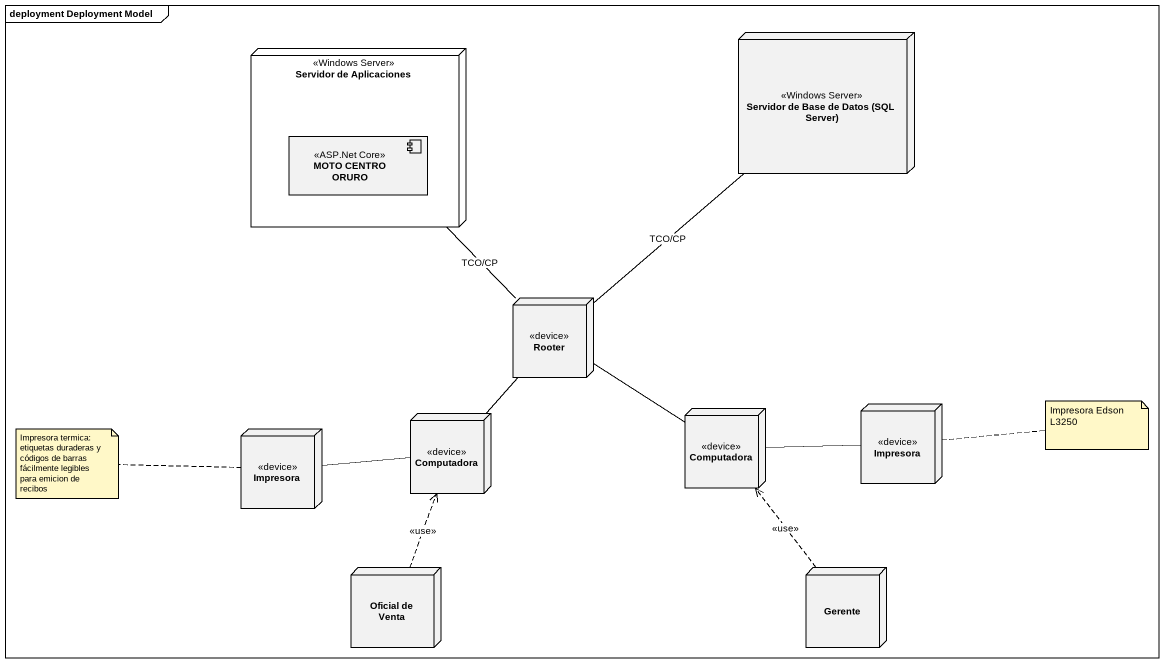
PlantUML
@startuml
mainframe deployment Deployment Model
node "Servidor de Aplicaciones" as Servidor_de_Aplicaciones <<Windows Server>> {
  component "MOTO CENTRO ORURO" as MOTO_CENTRO_ORURO <<ASP.Net Core>>
}
node "Servidor de Base de Datos (SQL Server)" as Servidor_de_Base_de_Datos <<Windows Server>>
node Rooter <<device>>
node Computadora <<device>>
node "Computadora" as Computadora_2 <<device>>
node Impresora <<device>>
node "Impresora" as Impresora_2 <<device>>
node "Oficial de Venta" as Oficial_de_Venta
node Gerente
Servidor_de_Aplicaciones -- Rooter : TCO/CP
Rooter -up- Servidor_de_Base_de_Datos : TCO/CP
Rooter -- Computadora
Rooter -- Computadora_2
Computadora_2 -right- Impresora
Impresora_2 -right- Computadora
Oficial_de_Venta .up.> Computadora : <<use>>
Gerente .up.> Computadora_2 : <<use>>
note right of Impresora : Impresora Edson L3250
note left of Impresora_2 : Impresora termica: etiquetas duraderas y códigos de barras fácilmente legibles para emicion de recibos
@enduml
